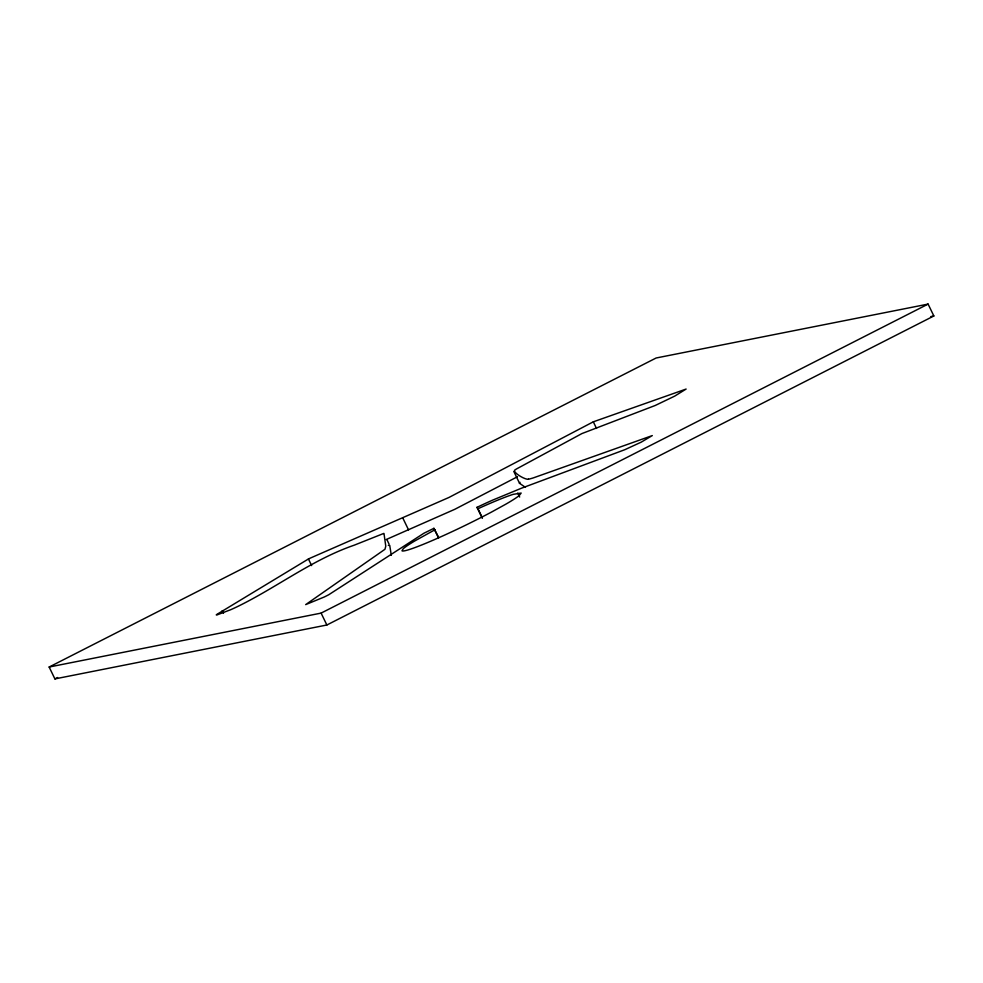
<?xml version="1.0" encoding="UTF-8"?>
<svg xmlns="http://www.w3.org/2000/svg" width="983" height="983" viewBox="0 0 983 983"><rect width="100%" height="100%" fill="white"/><g stroke="black" fill="none" stroke-linecap="round" stroke-linejoin="round"><path stroke-width="1.47" d="M520.044 482.334L519.466 483.255L525.45 487.371M528.436 479.2C525.266 480.048 512.598 472.405 514.674 470.144A15.875 1.167 -25.8 0 1 516.431 468.989L581.936 433.564L655.231 405.475L674.67 396.137L686.134 389.047L593.314 421.818L449.01 497.435L310.726 557.914A52.418 3.834 -25.8 0 1 308.441 558.983L216.358 614.707A19.341 1.413 -25.8 0 0 216.874 614.977L230.772 609.693A21.245 1.561 -25.8 0 0 236.829 606.904C276.702 587.588 312.078 559.659 354.285 545.16L383.775 533.425A41.962 3.072 -25.8 0 1 384.009 533.646L385.778 546.179L384.955 549.288L305.676 604.619L324.304 596.976A14.929 1.094 -25.8 0 0 328.764 594.727L423.882 533.253L433.908 528.326L438.762 537.689M434.928 529.763L414.359 541.191A68.65 5.026 -25.8 0 0 403.276 548.698L401.986 550.775A64.497 4.718 -25.8 0 0 403.644 550.959A65.505 4.792 -25.8 0 0 407.552 550.062A64.927 4.755 -25.8 0 0 425.664 543.353A66.475 4.866 -25.8 0 0 468.854 523.62L474.715 520.707A70.665 5.173 -25.8 0 0 491.844 511.885L505.643 504.279A63.133 4.62 -25.8 0 0 519.294 495.506L521.162 493.061L513.163 494.351A65.566 4.804 -25.8 0 0 477.984 508.727L476.988 507.326L481.031 505.422A58.243 4.264 -25.8 0 1 492.397 500.224L521.346 488.256L624.795 449.71L641.186 442.166L652.307 435.58L533.339 477.885A73 5.345 -25.8 0 1 528.436 479.2M517.525 476.706L454.748 509.329L386.221 539.532M49.15 667.027L656.14 357.996L928.099 304.091L933.85 315.973L326.86 625.004L54.901 678.909L49.15 667.027L321.109 613.109L928.099 304.091M54.901 678.909L57.628 677.52M388.334 545.381L389.526 545.319A41.962 3.072 -25.8 0 1 389.76 545.528L391.295 555.309M930.84 316.575L933.85 315.973M593.314 421.818L596.497 428.428M513.826 471.471L519.577 483.353M517.746 493.073L519.663 497.029M477.971 508.727L482.444 517.98M476.988 507.326L482.088 517.894M433.908 528.326L438.381 537.566M402.797 517.98L408.547 529.874M386.884 539.581L389.035 544.041M308.441 558.983L311.636 565.594M321.109 613.109L326.86 625.004M222.232 610.652L223.51 613.294"/></g></svg>
